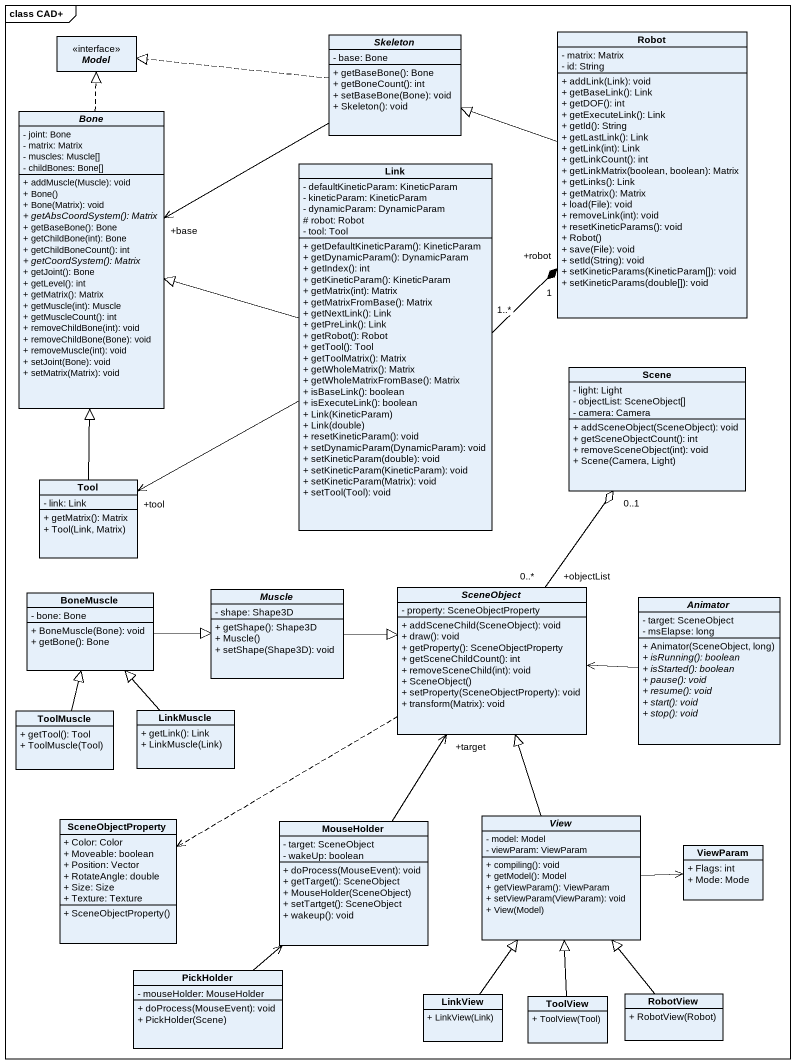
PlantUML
@startuml
mainframe class CAD+
hide circle
hide empty members
skinparam classAttributeIconSize 0
interface Model <<interface>>
abstract class Skeleton {
  - base: Bone
  + getBaseBone(): Bone
  + getBoneCount(): int
  + setBaseBone(Bone): void
  + Skeleton(): void
}
class Robot {
  - matrix: Matrix
  - id: String
  + addLink(Link): void
  + getBaseLink(): Link
  + getDOF(): int
  + getExecuteLink(): Link
  + getId(): String
  + getLastLink(): Link
  + getLink(int): Link
  + getLinkCount(): int
  + getLinkMatrix(boolean, boolean): Matrix
  + getLinks(): Link
  + getMatrix(): Matrix
  + load(File): void
  + removeLink(int): void
  + resetKineticParams(): void
  + Robot()
  + save(File): void
  + setId(String): void
  + setKineticParams(KineticParam[]): void
  + setKineticParams(double[]): void
}
abstract class Bone {
  - joint: Bone
  - matrix: Matrix
  - muscles: Muscle[]
  - childBones: Bone[]
  + addMuscle(Muscle): void
  + Bone()
  + Bone(Matrix): void
  {abstract} + getAbsCoordSystem(): Matrix
  + getBaseBone(): Bone
  + getChildBone(int): Bone
  + getChildBoneCount(): int
  {abstract} + getCoordSystem(): Matrix
  + getJoint(): Bone
  + getLevel(): int
  + getMatrix(): Matrix
  + getMuscle(int): Muscle
  + getMuscleCount(): int
  + removeChildBone(int): void
  + removeChildBone(Bone): void
  + removeMuscle(int): void
  + setJoint(Bone): void
  + setMatrix(Matrix): void
}
class Link {
  - defaultKineticParam: KineticParam
  - kineticParam: KineticParam
  - dynamicParam: DynamicParam
  # robot: Robot
  - tool: Tool
  + getDefaultKineticParam(): KineticParam
  + getDynamicParam(): DynamicParam
  + getIndex(): int
  + getKineticParam(): KineticParam
  + getMatrix(int): Matrix
  + getMatrixFromBase(): Matrix
  + getNextLink(): Link
  + getPreLink(): Link
  + getRobot(): Robot
  + getTool(): Tool
  + getToolMatrix(): Matrix
  + getWholeMatrix(): Matrix
  + getWholeMatrixFromBase(): Matrix
  + isBaseLink(): boolean
  + isExecuteLink(): boolean
  + Link(KineticParam)
  + Link(double)
  + resetKineticParam(): void
  + setDynamicParam(DynamicParam): void
  + setKineticParam(double): void
  + setKineticParam(KineticParam): void
  + setKineticParam(Matrix): void
  + setTool(Tool): void
}
class Scene {
  - light: Light
  - objectList: SceneObject[]
  - camera: Camera
  + addSceneObject(SceneObject): void
  + getSceneObjectCount(): int
  + removeSceneObject(int): void
  + Scene(Camera, Light)
}
class Tool {
  - link: Link
  + getMatrix(): Matrix
  + Tool(Link, Matrix)
}
class BoneMuscle {
  - bone: Bone
  + BoneMuscle(Bone): void
  + getBone(): Bone
}
abstract class Muscle {
  - shape: Shape3D
  + getShape(): Shape3D
  + Muscle()
  + setShape(Shape3D): void
}
abstract class SceneObject {
  - property: SceneObjectProperty
  + addSceneChild(SceneObject): void
  + draw(): void
  + getProperty(): SceneObjectProperty
  + getSceneChildCount(): int
  + removeSceneChild(int): void
  + SceneObject()
  + setProperty(SceneObjectProperty): void
  + transform(Matrix): void
}
abstract class Animator {
  - target: SceneObject
  - msElapse: long
  + Animator(SceneObject, long)
  {abstract} + isRunning(): boolean
  {abstract} + isStarted(): boolean
  {abstract} + pause(): void
  {abstract} + resume(): void
  {abstract} + start(): void
  {abstract} + stop(): void
}
class ToolMuscle {
  + getTool(): Tool
  + ToolMuscle(Tool)
}
class LinkMuscle {
  + getLink(): Link
  + LinkMuscle(Link)
}
class SceneObjectProperty {
  + Color: Color
  + Moveable: boolean
  + Position: Vector
  + RotateAngle: double
  + Size: Size
  + Texture: Texture
  + SceneObjectProperty()
}
class MouseHolder {
  - target: SceneObject
  - wakeUp: boolean
  + doProcess(MouseEvent): void
  + getTarget(): SceneObject
  + MouseHolder(SceneObject)
  + setTartget(): SceneObject
  + wakeup(): void
}
abstract class View {
  - model: Model
  - viewParam: ViewParam
  + compiling(): void
  + getModel(): Model
  + getViewParam(): ViewParam
  + setViewParam(ViewParam): void
  + View(Model)
}
class ViewParam {
  + Flags: int
  + Mode: Mode
}
class PickHolder {
  - mouseHolder: MouseHolder
  + doProcess(MouseEvent): void
  + PickHolder(Scene)
}
class LinkView {
  + LinkView(Link)
}
class ToolView {
  + ToolView(Tool)
}
class RobotView {
  + RobotView(Robot)
}
Skeleton .left.|> Model
Skeleton -left-> "+base" Bone
Robot -left-|> Skeleton
Bone .up.|> Model
Link "1..*" -up-* "+robot\n1" Robot
Link -left-|> Bone
Link -left-> "+tool" Tool
Tool -up-|> Bone
BoneMuscle -right-|> Muscle
Muscle -right-|> SceneObject
SceneObject "+objectList\n0..*" -up-o "0..1" Scene
SceneObject .left.> SceneObjectProperty
Animator -left-> SceneObject
ToolMuscle -up-|> BoneMuscle
LinkMuscle -up-|> BoneMuscle
MouseHolder -up-> "+target" SceneObject
View -up-|> SceneObject
View -right-> ViewParam
PickHolder -up-> MouseHolder
LinkView -up-|> View
ToolView -up-|> View
RobotView -up-|> View
@enduml
